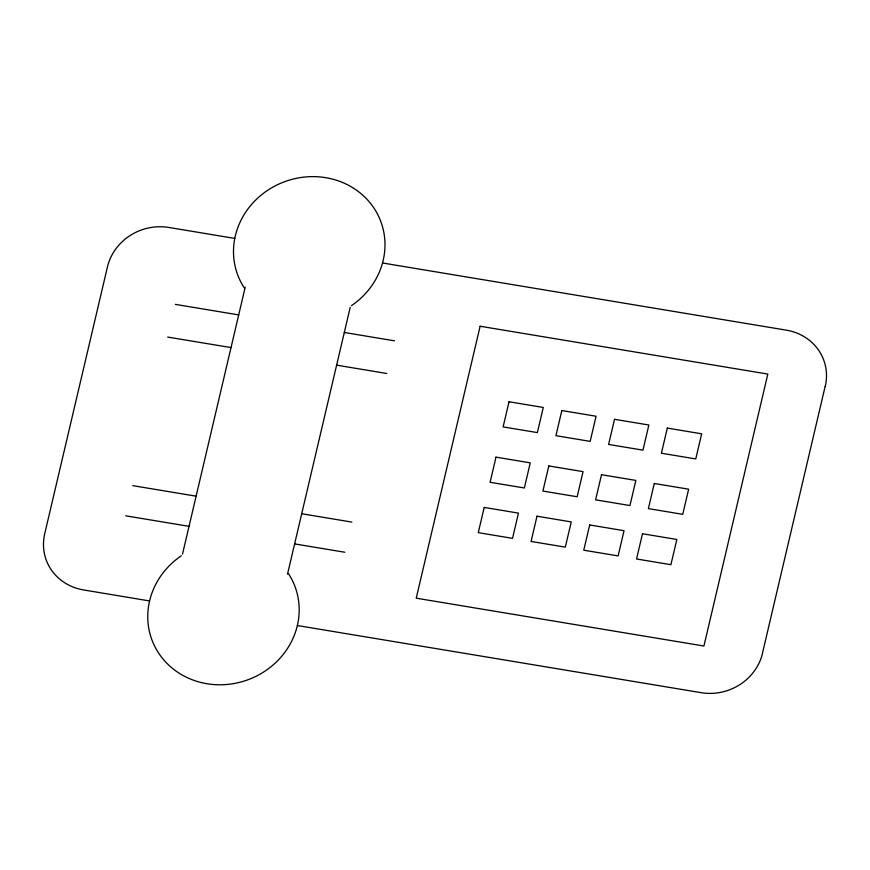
<?xml version="1.0" encoding="UTF-8"?>
<svg xmlns="http://www.w3.org/2000/svg" width="870" height="870" viewBox="0 0 870 870"><rect width="100%" height="100%" fill="white"/><g stroke="black" fill="none" stroke-linecap="round" stroke-linejoin="round"><path stroke-width="1.3" d="M182.515 554.092L245.22 287.165M287.513 574.167L350.208 307.338M762.479 653.152L825.173 386.334M234.78 238.423L168.802 227.451A51.798 48.089 -20.1 0 0 107.434 266.97L44.707 533.788A51.798 48.089 -20.1 0 0 83.65 589.958L149.596 600.952M382.528 262.99L786.35 330.154A51.808 48.111 -20.1 0 1 825.26 386.345M175.37 304.38L238.706 314.918M344.303 332.481L394.458 340.822M167.692 337.06L231.028 347.587M336.625 365.15L386.78 373.491M132.784 485.645L196.12 496.183M301.716 513.746L351.871 522.087M125.693 515.812L189.029 526.35M294.625 543.902L344.792 552.243M297.355 625.53L701.176 692.683A51.808 48.111 -20.1 0 0 762.566 653.174M288.448 573.602A76.343 70.883 -20.1 0 1 263.458 672.118A76.343 70.883 -20.1 0 1 159.862 654.882A76.343 70.883 -20.1 0 1 181.319 555.778M244.252 287.861A76.364 70.905 -20.1 0 1 269.232 189.301A76.364 70.905 -20.1 0 1 372.871 206.527A76.364 70.905 -20.1 0 1 351.415 305.674M480.12 326.239L416.23 598.179L703.928 646.029L767.818 374.078L480.12 326.239M484.198 507.428L478.272 532.657L512.528 538.356L518.455 513.126L484.198 507.428M496.009 457.152L490.104 482.295L524.36 487.983L530.265 462.851L496.009 457.152M509.026 401.766L503.121 426.898L537.377 432.597L543.282 407.454L509.026 401.766M536.997 516.204L531.07 541.444L565.315 547.132L571.253 521.902L536.997 516.204M548.807 465.939L542.902 491.071L577.158 496.77L583.063 471.638L548.807 465.939M561.824 410.542L555.919 435.674L590.164 441.373L596.07 416.241L561.824 410.542M589.697 524.969L583.759 550.199L618.113 555.919L624.04 530.689L589.697 524.969M601.507 474.705L595.602 499.837L629.945 505.546L635.861 480.414L601.507 474.705M614.514 419.307L608.608 444.439L642.963 450.149L648.868 425.017L614.514 419.307M642.484 533.756L636.557 558.986L670.911 564.695L676.838 539.465L642.484 533.756M654.294 483.481L648.389 508.613L682.743 514.333L688.648 489.19L654.294 483.481M667.312 428.083L661.407 453.226L695.761 458.936L701.666 433.804L667.312 428.083"/></g></svg>
